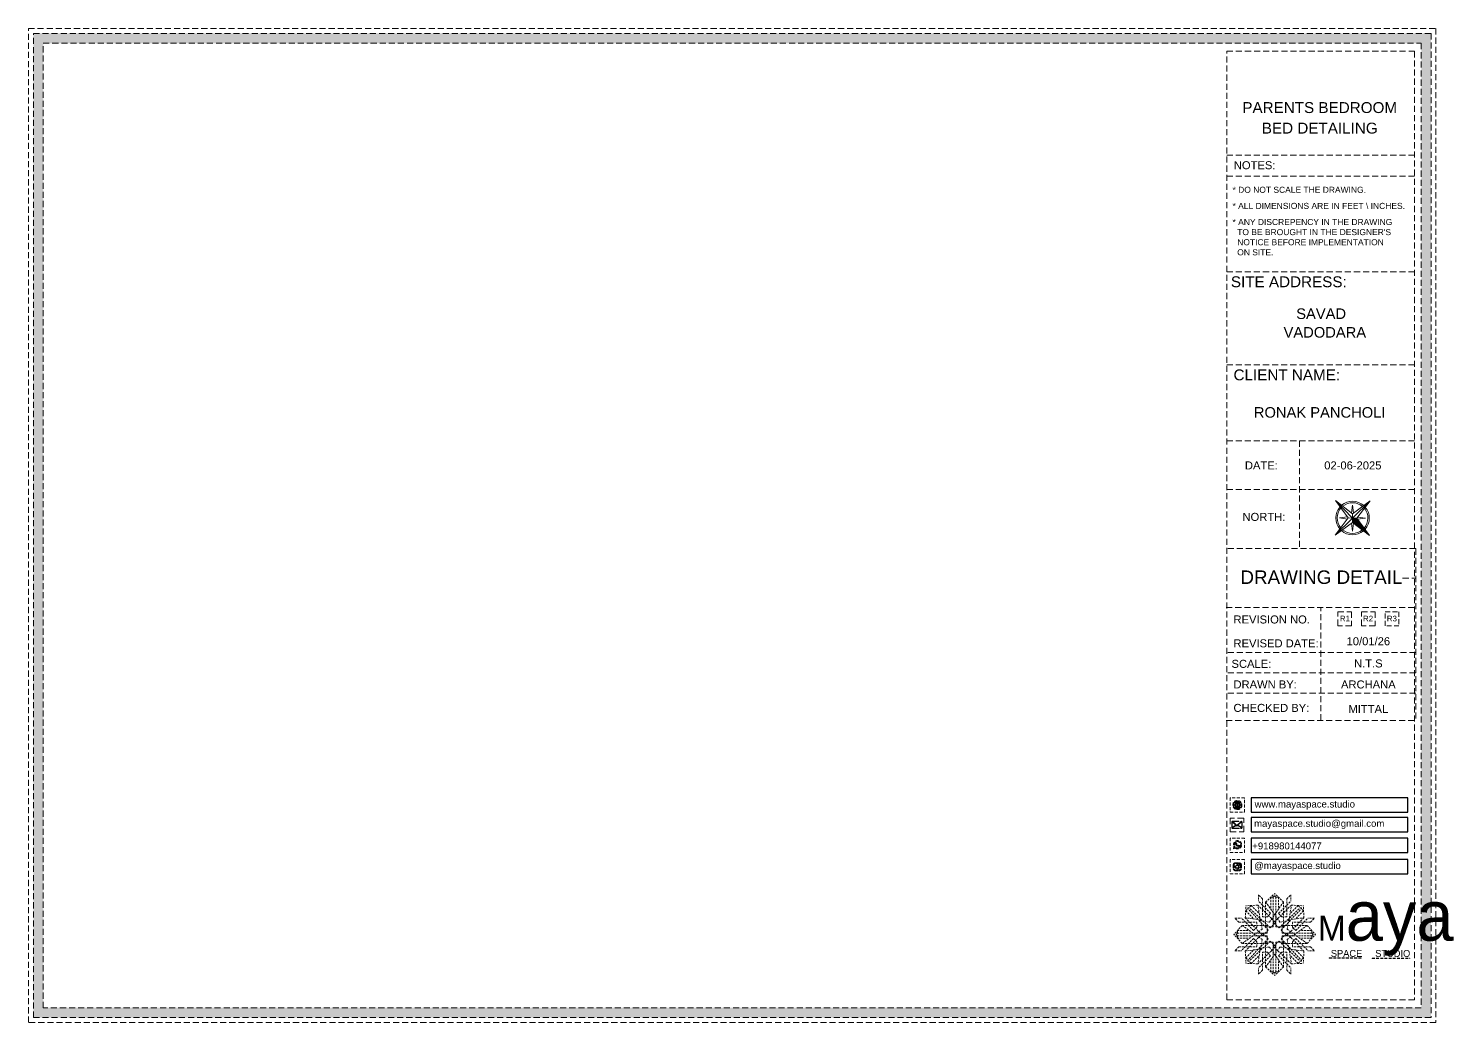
# Model space of a CAD drawing. Header units: millimetres. Extents: x 35877 to 3066687, y -650199 to -40525.
# Drawn here: x 145891.2 to 146126.2, y -179988.5 to -179824.6 of the extents above; entities that cross this region are included whole.
import ezdxf
from ezdxf.enums import TextEntityAlignment as Align

# ---------------------------------------------------------------- set-up
doc = ezdxf.new("R2010")
doc.units = ezdxf.units.MM
doc.header["$MEASUREMENT"] = 0
doc.linetypes.add('DASHEDX2', pattern=[1.5, 1, -0.5])
for name, color, linetype, lineweight in [('Dimension', 10, 'DASHEDX2', 20), ('NAME PLATE', 7, 'Continuous', 25), ('title block', 7, 'Continuous', 9)]:
    doc.layers.add(name, color=color, linetype=linetype, lineweight=lineweight)
doc.styles.add('Arial', font='arial.ttf')
doc.styles.get("Standard").update_dxf_attribs({"font": 'arial.ttf', "height": 6})

# ---------------------------------------------------------------- blocks, each defined once
blk = doc.blocks.new('FSFSF')
at = {"color": 42, "lineweight": 5, "true_color": 0xe0ac11}
for p, q in [((28600.03, 143.51), (28600.03, 140.16)), ((28602.15, 141.41), (28600.03, 143.51)), ((28603.86, 139.69), (28608.58, 144.08)), ((28607.9, 142.22), (28608.58, 142.85)), ((28613.31, 139.69), (28608.58, 144.08)), ((28609.27, 142.22), (28608.59, 142.85)), ((28615.02, 141.41), (28617.14, 143.51)), ((28617.14, 143.51), (28617.14, 140.16)), ((28593.19, 131.45), (28593.54, 137.71)), ((28593.39, 135), (28594.56, 136.12)), ((28593.39, 135), (28597.6, 130.78)), ((28599.8, 138.06), (28593.54, 137.71)), ((28595.12, 136.69), (28594.53, 136.69)), ((28594.56, 136.12), (28594.56, 136.71)), ((28605.17, 124.98), (28594.56, 136.12)), ((28596.24, 137.86), (28595.12, 136.69)), ((28606.27, 126.08), (28595.12, 136.69)), ((28596.24, 137.86), (28600.47, 133.65)), ((28601.03, 130), (28599.8, 138.06)), ((28599.8, 138.05), (28608.58, 129.56)), ((28606.47, 133.76), (28600.03, 140.16)), ((28602.15, 141.41), (28602.15, 131.95)), ((28603.86, 126.58), (28603.86, 139.69)), ((28603.86, 139.69), (28608.58, 133.02)), ((28607.9, 142.22), (28606.58, 142.22)), ((28606.58, 142.22), (28606.58, 135.84)), ((28607.9, 142.22), (28607.9, 126.58)), ((28613.31, 139.69), (28608.59, 133.02)), ((28617.37, 138.05), (28608.59, 129.56)), ((28609.27, 142.22), (28609.27, 126.58)), ((28609.27, 142.22), (28610.59, 142.22)), ((28610.59, 142.22), (28610.59, 135.84)), ((28610.7, 133.76), (28617.14, 140.16)), ((28610.9, 126.08), (28622.05, 136.69)), ((28612.02, 124.98), (28622.62, 136.12)), ((28613.31, 126.58), (28613.31, 139.69)), ((28615.02, 141.41), (28615.02, 131.95)), ((28616.14, 130), (28617.37, 138.06)), ((28620.93, 137.86), (28616.7, 133.65)), ((28617.37, 138.06), (28623.63, 137.71)), ((28623.8, 135), (28619.59, 130.78)), ((28620.93, 137.86), (28622.05, 136.69)), ((28622.05, 136.69), (28622.64, 136.69)), ((28622.62, 136.12), (28622.62, 136.71)), ((28623.8, 135), (28622.62, 136.12)), ((28624, 131.45), (28623.65, 137.71)), ((28591.56, 127.39), (28587.17, 122.66)), ((28587.73, 131.22), (28591.08, 131.22)), ((28589.84, 129.1), (28587.73, 131.22)), ((28589.84, 129.1), (28599.29, 129.1)), ((28597.49, 124.78), (28591.08, 131.22)), ((28604.66, 127.39), (28591.56, 127.39)), ((28591.56, 127.39), (28598.23, 122.67)), ((28593.19, 131.45), (28601.69, 122.67)), ((28601.25, 130.22), (28593.19, 131.45)), ((28599.29, 126.5), (28599.29, 129.1)), ((28605.86, 129.18), (28601.03, 130)), ((28602.07, 125.39), (28601.25, 130.22)), ((28604.75, 131.95), (28602.15, 131.95)), ((28603.68, 126.54), (28603.68, 127.39)), ((28604.71, 127.57), (28603.86, 127.57)), ((28604.66, 123.35), (28604.66, 127.39)), ((28604.7, 126.58), (28604.71, 127.57)), ((28606.47, 133.76), (28604.75, 131.95)), ((28605.86, 129.18), (28608.58, 133.02)), ((28606.27, 126.08), (28608.58, 128.27)), ((28607.9, 128.92), (28608.58, 129.56)), ((28607.9, 128.92), (28608.58, 128.27)), ((28611.31, 129.18), (28608.59, 133.02)), ((28609.27, 128.92), (28608.59, 129.56)), ((28609.27, 128.92), (28608.59, 128.27)), ((28610.9, 126.08), (28608.59, 128.27)), ((28610.7, 133.76), (28612.42, 131.95)), ((28611.31, 129.18), (28616.14, 130)), ((28612.42, 131.95), (28615.02, 131.95)), ((28612.46, 126.58), (28612.46, 127.57)), ((28612.46, 127.57), (28613.31, 127.57)), ((28612.52, 123.35), (28612.52, 127.39)), ((28612.52, 127.39), (28625.63, 127.39)), ((28613.51, 126.54), (28613.51, 127.39)), ((28615.12, 125.39), (28615.94, 130.22)), ((28623.99, 131.45), (28615.5, 122.67)), ((28615.94, 130.22), (28624, 131.45)), ((28627.34, 129.1), (28617.89, 129.1)), ((28617.89, 126.5), (28617.89, 129.1)), ((28625.63, 127.39), (28618.96, 122.67)), ((28619.7, 124.78), (28626.1, 131.22)), ((28625.63, 127.39), (28630.02, 122.66)), ((28629.45, 131.22), (28626.1, 131.22)), ((28627.34, 129.1), (28629.45, 131.22)), ((28591.56, 117.94), (28587.17, 122.66)), ((28589.03, 123.35), (28588.4, 122.67)), ((28589.03, 121.98), (28588.4, 122.65)), ((28589.03, 123.35), (28589.03, 124.67)), ((28589.03, 124.67), (28595.4, 124.67)), ((28589.03, 123.35), (28604.66, 123.35)), ((28589.03, 121.98), (28604.66, 121.98)), ((28589.03, 121.98), (28589.03, 120.66)), ((28589.03, 120.66), (28595.4, 120.66)), ((28597.49, 120.54), (28591.08, 114.11)), ((28591.56, 117.94), (28598.23, 122.65)), ((28593.19, 113.88), (28601.69, 122.65)), ((28605.17, 120.35), (28594.56, 109.2)), ((28597.49, 124.78), (28599.29, 126.5)), ((28597.49, 120.54), (28599.29, 118.83)), ((28602.07, 125.39), (28598.23, 122.67)), ((28602.07, 119.94), (28598.23, 122.65)), ((28602.07, 119.94), (28601.25, 115.1)), ((28602.33, 123.35), (28601.69, 122.67)), ((28602.33, 121.98), (28601.69, 122.65)), ((28602.33, 123.35), (28602.97, 122.67)), ((28602.33, 121.98), (28602.97, 122.65)), ((28605.17, 124.98), (28602.97, 122.67)), ((28605.17, 120.35), (28602.97, 122.65)), ((28604.66, 126.54), (28603.68, 126.54)), ((28607.9, 126.58), (28603.86, 126.58)), ((28604.66, 121.98), (28604.66, 117.94)), ((28609.27, 126.58), (28613.31, 126.58)), ((28612.02, 124.98), (28614.21, 122.67)), ((28612.02, 120.35), (28614.21, 122.65)), ((28612.02, 120.35), (28622.62, 109.2)), ((28612.52, 126.54), (28613.51, 126.54)), ((28628.16, 123.35), (28612.52, 123.35)), ((28612.52, 121.98), (28612.52, 117.94)), ((28628.16, 121.98), (28612.52, 121.98)), ((28614.85, 123.35), (28614.21, 122.67)), ((28614.85, 121.98), (28614.21, 122.65)), ((28614.85, 123.35), (28615.5, 122.67)), ((28614.85, 121.98), (28615.5, 122.65)), ((28615.12, 125.39), (28618.96, 122.67)), ((28615.12, 119.94), (28618.96, 122.65)), ((28615.12, 119.94), (28615.94, 115.1)), ((28623.99, 113.88), (28615.5, 122.65)), ((28619.7, 124.78), (28617.89, 126.5)), ((28619.7, 120.54), (28617.89, 118.83)), ((28625.63, 117.94), (28618.96, 122.65)), ((28619.7, 120.54), (28626.1, 114.11)), ((28628.16, 124.67), (28621.78, 124.67)), ((28628.16, 120.66), (28621.78, 120.66)), ((28625.63, 117.94), (28630.02, 122.66)), ((28628.16, 123.35), (28628.16, 124.67)), ((28628.16, 123.35), (28628.78, 122.67)), ((28628.16, 121.98), (28628.78, 122.65)), ((28628.16, 121.98), (28628.16, 120.66)), ((28589.84, 116.23), (28587.73, 114.11)), ((28587.73, 114.11), (28591.08, 114.11)), ((28589.84, 116.23), (28599.29, 116.23)), ((28604.66, 117.94), (28591.56, 117.94)), ((28601.25, 115.1), (28593.19, 113.87)), ((28593.19, 113.87), (28593.54, 107.62)), ((28593.39, 110.32), (28597.6, 114.55)), ((28606.27, 119.15), (28595.12, 108.54)), ((28599.29, 118.83), (28599.29, 116.23)), ((28599.8, 107.17), (28608.58, 115.67)), ((28601.03, 115.23), (28599.8, 107.17)), ((28605.86, 116.05), (28601.03, 115.23)), ((28602.15, 103.82), (28602.15, 113.27)), ((28604.75, 113.27), (28602.15, 113.27)), ((28604.66, 118.78), (28603.68, 118.78)), ((28603.68, 118.78), (28603.68, 117.94)), ((28607.9, 118.65), (28603.86, 118.65)), ((28603.86, 118.65), (28603.86, 105.54)), ((28604.71, 117.66), (28603.86, 117.66)), ((28604.7, 118.65), (28604.71, 117.66)), ((28606.47, 111.47), (28604.75, 113.27)), ((28605.86, 116.05), (28608.58, 112.21)), ((28606.27, 119.15), (28608.58, 116.96)), ((28607.9, 103.01), (28607.9, 118.65)), ((28607.9, 116.31), (28608.58, 116.96)), ((28607.9, 116.31), (28608.58, 115.67)), ((28610.9, 119.15), (28608.59, 116.96)), ((28609.27, 116.31), (28608.59, 116.96)), ((28609.27, 116.31), (28608.59, 115.67)), ((28611.31, 116.05), (28608.59, 112.21)), ((28617.37, 107.17), (28608.59, 115.67)), ((28609.27, 118.65), (28613.31, 118.65)), ((28609.27, 103.01), (28609.27, 118.65)), ((28610.7, 111.47), (28612.42, 113.27)), ((28610.9, 119.15), (28622.05, 108.54)), ((28611.31, 116.05), (28616.14, 115.23)), ((28612.42, 113.27), (28615.02, 113.27)), ((28612.46, 118.65), (28612.46, 117.66)), ((28612.46, 117.66), (28613.31, 117.66)), ((28612.52, 118.78), (28613.51, 118.78)), ((28612.52, 117.94), (28625.63, 117.94)), ((28613.31, 118.65), (28613.31, 105.54)), ((28613.51, 118.78), (28613.51, 117.94)), ((28615.02, 103.82), (28615.02, 113.27)), ((28615.94, 115.1), (28624, 113.87)), ((28616.14, 115.23), (28617.37, 107.17)), ((28617.89, 118.83), (28617.89, 116.23)), ((28627.34, 116.23), (28617.89, 116.23)), ((28623.8, 110.32), (28619.59, 114.55)), ((28624, 113.87), (28623.65, 107.62)), ((28629.45, 114.11), (28626.1, 114.11)), ((28627.34, 116.23), (28629.45, 114.11)), ((28593.39, 110.32), (28594.56, 109.2)), ((28599.8, 107.17), (28593.54, 107.52)), ((28595.12, 108.54), (28594.53, 108.54)), ((28594.56, 109.2), (28594.56, 108.61)), ((28596.24, 107.37), (28595.12, 108.54)), ((28596.24, 107.37), (28600.47, 111.58)), ((28606.47, 111.47), (28600.03, 105.07)), ((28600.03, 101.71), (28600.03, 105.07)), ((28603.86, 105.54), (28608.58, 112.21)), ((28603.86, 105.54), (28608.58, 101.15)), ((28606.58, 103.01), (28606.58, 109.38)), ((28613.31, 105.54), (28608.58, 101.15)), ((28613.31, 105.54), (28608.59, 112.21)), ((28610.59, 103.01), (28610.59, 109.38)), ((28610.7, 111.47), (28617.14, 105.07)), ((28620.93, 107.37), (28616.7, 111.58)), ((28617.14, 101.71), (28617.14, 105.07)), ((28617.37, 107.17), (28623.63, 107.52)), ((28620.93, 107.37), (28622.05, 108.54)), ((28622.05, 108.54), (28622.64, 108.54)), ((28623.8, 110.32), (28622.62, 109.2)), ((28622.62, 109.2), (28622.62, 108.61)), ((28602.15, 103.82), (28600.03, 101.71)), ((28607.9, 103.01), (28606.58, 103.01)), ((28607.9, 103.01), (28608.58, 102.38)), ((28609.27, 103.01), (28608.59, 102.38)), ((28609.27, 103.01), (28610.59, 103.01)), ((28615.02, 103.82), (28617.14, 101.71))]:
    blk.add_line(p, q, dxfattribs=at)
blk = doc.blocks.new('hgwg')
at = {"layer": 'Dimension', "true_color": 0xd39e00}
h = blk.add_hatch(color=42, dxfattribs=at)
h.dxf.hatch_style = 1
h.paths.add_polyline_path([(27505.71, 45.05), (27494.27, 45.05), (27494.27, 44.9), (27505.71, 44.9)])
h = blk.add_hatch(color=42, dxfattribs=at)
h.dxf.hatch_style = 1
h.paths.add_polyline_path([(27523.3, 44.9), (27509.68, 44.9), (27509.68, 44.75), (27523.3, 44.75)])
at = {"layer": 'Dimension', "color": 42, "true_color": 0xd39e00}
for p, q in [((27494.27, 45.05), (27505.71, 45.05)), ((27494.27, 44.9), (27494.27, 45.05)), ((27494.27, 44.9), (27505.71, 44.9)), ((27505.71, 45.05), (27505.71, 44.9)), ((27509.68, 44.9), (27523.3, 44.9)), ((27509.68, 44.9), (27509.68, 44.75)), ((27509.68, 44.75), (27523.3, 44.75)), ((27523.3, 44.75), (27523.3, 44.9))]:
    blk.add_line(p, q, dxfattribs=at)
at = {"layer": 'Dimension', "color": 42, "true_color": 0xd39e00, "attachment_point": 1}
for s, width, insert, char_height in [('{\\fCinzel|b0|i0|c0|p2;\\H1.5x;M\\fAmsterdam One|b0|i0|c0|p2;\\H2x;aya}', 85.3277, (27490.17, 69.17), 6), ('{\\fCinzel|b0|i0|c0|p0;SPACE     STUDIO}', 66.129, (27494.83, 47.86), 2.5)]:
    blk.add_mtext_dynamic_manual_height_columns(s, width=width, gutter_width=30, heights=[0], dxfattribs=dict(at, insert=insert, char_height=char_height))
blk = doc.blocks.new('aggerg')
at = {"layer": 'Dimension', "color": 42, "true_color": 0xd39e00}
blk.add_lwpolyline([(-1.41, 1.41), (1.41, 1.41), (1.41, -1.41), (-1.41, -1.41)], close=True, dxfattribs=at)
at = {"layer": 'NAME PLATE', "lineweight": 0, "insert": (-0.03, 0.62), "char_height": 1.151, "width": 2.2458, "attachment_point": 2, "style": 'Arial'}
blk.add_mtext('R3', dxfattribs=at)
blk = doc.blocks.new('QEGW4TG')
at = {"layer": 'Dimension', "true_color": 0x000000}
h = blk.add_hatch(color=18, dxfattribs=at)
h.dxf.hatch_style = 1
h.paths.add_polyline_path([(2.69, 1.93, 0.170513), (2.95, 1.97, 0.190337), (3.11, 2.18, 0.316231), (3.07, 2.28), (2.79, 2.37, 0.273721), (2.69, 2.34, 0.040749), (2.63, 2.27, -0.441282), (2.53, 2.25, -0.11828), (2.06, 2.64, -0.441282), (2.07, 2.74, 0.040749), (2.13, 2.81, 0.290083), (2.14, 2.92), (2.01, 3.18, 0.316231), (1.91, 3.2, 0.190337), (1.73, 3, 0.170513), (1.72, 2.74, 0.252784)], flags=0)
h.paths.add_polyline_path([(1.19, 1.98), (1.03, 1.3, 0.550912), (1.11, 1.23), (1.75, 1.39, 6.344125)])
h.paths.add_polyline_path([(1.81, 1.7), (1.4, 1.6), (1.5, 2.03, -9.071339)], flags=16)
h.paths.add_polyline_path([(3.11, 2.16, -0.17811), (2.95, 1.97, -0.170513), (2.69, 1.93, -0.252784), (1.72, 2.74, -0.170513), (1.73, 3, -0.17811), (1.89, 3.19, -0.370089), (2.01, 3.18), (2.14, 2.92, -0.307185), (2.13, 2.8, -0.041087), (2.06, 2.73, 0.321676), (2.05, 2.65, 0.126524), (2.55, 2.24, 0.312216), (2.62, 2.26, -0.041087), (2.68, 2.34, -0.290673), (2.79, 2.37), (3.07, 2.28, -0.370089)], flags=0)
h = blk.add_hatch(color=18, dxfattribs=at)
h.dxf.hatch_style = 1
h.paths.add_polyline_path([(2.79, 2.37, 0.273721), (2.69, 2.34, 0.040749), (2.63, 2.27, -0.441282), (2.53, 2.25, -0.11828), (2.06, 2.64, -0.441282), (2.07, 2.74, 0.040749), (2.13, 2.81, 0.290083), (2.14, 2.92), (2.01, 3.18, 0.316231), (1.91, 3.2, 0.190337), (1.73, 3, 0.170513), (1.72, 2.74, 0.252784), (2.69, 1.93, 0.170513), (2.95, 1.97, 0.190337), (3.11, 2.18, 0.316231), (3.07, 2.28)])
for p, q in [((1.19, 1.98), (1.03, 1.3)), ((1.1, 1.23), (1.75, 1.39)), ((1.5, 2.03), (1.4, 1.6)), ((1.4, 1.6), (1.81, 1.7)), ((2.01, 3.18), (2.14, 2.92)), ((3.07, 2.28), (2.8, 2.36))]:
    blk.add_line(p, q)
blk.add_lwpolyline([(0, 0), (4.68, 0), (4.68, 4.68), (0, 4.68)], close=True)
for centre, radius, start, end in [((1.09, 1.29), 0.0598, 164.8483, 282.1458), ((2.39, 2.56), 1.34, 241.4727, 205.6422), ((2.39, 2.56), 1.04, 235.9962, 210.8333), ((2.09, 2.87), 0.39, 159.7007, 198.4072), ((2.96, 3.23), 1.33, 201.4218, 258.1669), ((2.07, 2.87), 0.364, 118.9685, 159.3648), ((1.94, 3.12), 0.0896, 41.8985, 123.1344), ((2.11, 2.68), 0.066, 135.9932, 224.8892), ((1.67, 3.16), 0.586, 312.4617, 321.8728), ((3.12, 3.42), 1.31, 216.5455, 243.5279), ((2.05, 2.87), 0.104, 320.3924, 28.6971), ((2.57, 2.3), 0.066, 234.2482, 323.1441), ((3.11, 1.94), 0.586, 137.2645, 146.6756), ((2.76, 2.27), 0.104, 70.4402, 138.745), ((2.75, 2.31), 0.39, 260.7301, 299.4366), ((2.76, 2.29), 0.364, 299.7725, 340.1688), ((3.03, 2.2), 0.0896, 336.0029, 57.2388)]:
    blk.add_arc(centre, radius, start, end)
blk = doc.blocks.new('ASGERG')
at = {"layer": 'Dimension', "true_color": 0x000000}
h = blk.add_hatch(color=18, dxfattribs=at)
h.dxf.hatch_style = 1
h.paths.add_polyline_path([(0.99, 1.7, 0.353872), (1.69, 1.03), (2.96, 1.03, 0.353872), (3.66, 1.7), (3.66, 2.99, 0.353872), (2.96, 3.67), (1.69, 3.67, 0.353872), (0.99, 2.99)])
h.paths.add_polyline_path([(1.27, 2.97, -0.353872), (1.72, 3.4), (2.94, 3.4, -0.353872), (3.38, 2.97), (3.38, 1.72, -0.353872), (2.94, 1.3), (1.72, 1.3, -0.353872), (1.27, 1.72)], flags=16)
h.paths.add_polyline_path([(3.02, 2.35, -1), (1.64, 2.35, -1)], flags=0)
h.paths.add_polyline_path([(2.74, 2.35, -1), (1.92, 2.35, -1)], flags=0)
h.paths.add_polyline_path([(2.86, 3.02, -1), (3.19, 3.02, -1)], flags=0)
h.paths.add_polyline_path([(1.64, 2.35, 1), (3.02, 2.35, 1)], flags=0)
h = blk.add_hatch(color=18, dxfattribs=at)
h.dxf.hatch_style = 1
h.paths.add_polyline_path([(1.64, 2.35, 1), (3.02, 2.35, 1)])
h.paths.add_polyline_path([(2.74, 2.35, -1), (1.92, 2.35, -1)], flags=16)
h = blk.add_hatch(color=18, dxfattribs=at)
h.dxf.hatch_style = 1
h.paths.add_polyline_path([(3.19, 3.02, 1), (2.86, 3.02, 1)])
for p, q in [((0.99, 2.99), (0.99, 1.7)), ((1.27, 2.97), (1.27, 1.72)), ((1.69, 3.67), (2.96, 3.67)), ((1.69, 1.03), (2.96, 1.03)), ((2.94, 3.4), (1.72, 3.4)), ((2.94, 1.3), (1.72, 1.3)), ((3.38, 2.97), (3.38, 1.72)), ((3.66, 2.99), (3.66, 1.7))]:
    blk.add_line(p, q)
blk.add_lwpolyline([(0, 0), (4.68, 0), (4.68, 4.68), (0, 4.68)], close=True)
for centre, radius in [((2.33, 2.35), 0.694), ((2.33, 2.35), 0.414), ((3.02, 3.02), 0.168)]:
    blk.add_circle(centre, radius)
for centre, radius, start, end in [((1.76, 2.89), 0.778, 94.8631, 172.8127), ((1.76, 1.8), 0.778, 187.1873, 265.1369), ((1.76, 2.91), 0.491, 94.8631, 172.8127), ((1.76, 1.78), 0.491, 187.1873, 265.1369), ((2.9, 2.91), 0.491, 7.1873, 85.1369), ((2.9, 1.78), 0.491, 274.8631, 352.8127), ((2.89, 2.89), 0.778, 7.1873, 85.1369), ((2.89, 1.8), 0.778, 274.8631, 352.8127)]:
    blk.add_arc(centre, radius, start, end)
blk = doc.blocks.new('DTGWEGEARG')
at = {"layer": 'Dimension', "true_color": 0x000000}
h = blk.add_hatch(color=18, dxfattribs=at)
h.dxf.hatch_style = 1
h.paths.add_polyline_path([(3.83, 2.34, 1), (0.85, 2.34, 1)])
h.paths.add_polyline_path([(2.51, 1.01, 0.105795), (2.96, 1.58, -0.055205), (3.3, 1.41, -0.169822)], flags=16)
h.paths.add_polyline_path([(2.41, 1.12), (2.41, 1.69, -0.058279), (2.81, 1.63, -0.103353)], flags=16)
h.paths.add_polyline_path([(2.26, 1.13, -0.101741), (1.87, 1.63, -0.057171), (2.26, 1.69)], flags=16)
h.paths.add_polyline_path([(2.17, 1.01, -0.169822), (1.38, 1.41, -0.055205), (1.72, 1.58, 0.105795)], flags=16)
h.paths.add_polyline_path([(3.02, 1.72, 0.081336), (3.13, 2.27), (3.68, 2.27, -0.152069), (3.4, 1.52, 0.05687)], flags=16)
h.paths.add_polyline_path([(2.87, 1.77, 0.061945), (2.41, 1.84), (2.41, 2.27), (2.98, 2.27, -0.081344)], flags=16)
h.paths.add_polyline_path([(2.26, 1.84, 0.060923), (1.8, 1.77, -0.081344), (1.7, 2.27), (2.26, 2.27)], flags=16)
h.paths.add_polyline_path([(1.66, 1.72, 0.05687), (1.28, 1.52, -0.152069), (1, 2.27), (1.55, 2.27, 0.081336)], flags=16)
h.paths.add_polyline_path([(2.41, 2.42), (2.41, 2.83, 0.061945), (2.87, 2.91, -0.080009), (2.98, 2.42)], flags=16)
h.paths.add_polyline_path([(3.13, 2.42, 0.080116), (3.02, 2.96, 0.05687), (3.4, 3.16, 0.028258), (3.3, 3.27, -0.055205), (2.96, 3.1, 0.105795), (2.51, 3.67, -0.36029), (3.68, 2.42)], flags=16)
h.paths.add_polyline_path([(2.26, 2.42), (1.7, 2.42, -0.080009), (1.8, 2.91, 0.060923), (2.26, 2.84)], flags=16)
h.paths.add_polyline_path([(1.55, 2.42), (1, 2.42, -0.150466), (1.28, 3.16, 0.05687), (1.66, 2.96, 0.080116)], flags=16)
h.paths.add_polyline_path([(2.41, 2.98), (2.41, 3.56, -0.103353), (2.81, 3.05, -0.058279)], flags=16)
h.paths.add_polyline_path([(2.26, 2.99, -0.057171), (1.87, 3.05, -0.101741), (2.26, 3.55)], flags=16)
h.paths.add_polyline_path([(1.72, 3.1, -0.055205), (1.38, 3.27, -0.169822), (2.17, 3.67, 0.105795)], flags=16)
blk.add_lwpolyline([(0, 0), (4.68, 0), (4.68, 4.68), (0, 4.68)], close=True)
at = {"layer": 'Dimension', "color": 18, "true_color": 0x000000}
for p, q in [((1, 2.42), (1.55, 2.42)), ((1, 2.27), (1.55, 2.27)), ((1.7, 2.42), (2.26, 2.42)), ((1.7, 2.27), (2.26, 2.27)), ((2.26, 3.55), (2.26, 2.99)), ((2.26, 2.84), (2.26, 2.42)), ((2.26, 2.27), (2.26, 1.84)), ((2.26, 1.69), (2.26, 1.13)), ((2.41, 3.56), (2.41, 2.98)), ((2.41, 2.83), (2.41, 2.42)), ((2.41, 2.42), (2.98, 2.42)), ((2.41, 2.27), (2.98, 2.27)), ((2.41, 2.27), (2.41, 1.84)), ((2.41, 1.69), (2.41, 1.12)), ((3.13, 2.42), (3.68, 2.42)), ((3.13, 2.27), (3.68, 2.27))]:
    blk.add_line(p, q, dxfattribs=at)
blk.add_circle((2.34, 2.34), 1.49, dxfattribs=at)
for centre, radius, start, end in [((2.34, 2.34), 1.34, 142.3819, 176.6093), ((2.34, 2.34), 1.34, 183.0315, 217.6181), ((2.34, 4.74), 1.9, 236.1399, 249.1595), ((2.34, -0.06), 1.9, 110.8405, 123.8601), ((2.34, 2.34), 1.34, 97.3549, 135.9073), ((2.34, 4.74), 1.75, 236.7417, 249.3811), ((2.34, -0.06), 1.75, 110.6189, 123.2583), ((2.34, 2.34), 1.34, 224.0927, 262.6451), ((3.28, 2.34), 1.73, 159.0567, 177.3789), ((3.28, 2.34), 1.73, 182.3435, 200.9433), ((3.28, 2.34), 1.58, 158.8325, 177.1302), ((3.28, 2.34), 1.58, 182.5658, 201.1675), ((3.28, 2.34), 1.73, 129.9301, 154.0867), ((3.28, 2.34), 1.73, 205.9133, 230.0699), ((2.34, 4.74), 1.9, 253.6799, 267.6253), ((2.34, -0.06), 1.9, 92.3747, 106.3201), ((3.28, 2.34), 1.58, 130.1073, 153.3446), ((2.34, 4.74), 1.75, 254.3336, 267.422), ((2.34, -0.06), 1.75, 92.578, 105.6664), ((3.28, 2.34), 1.58, 206.6554, 229.8927), ((1.4, 2.34), 1.58, 26.6554, 50.2584), ((2.34, 4.74), 1.75, 272.3248, 285.6664), ((2.34, 4.74), 1.9, 272.1415, 286.3201), ((2.34, -0.06), 1.9, 73.6799, 87.8585), ((2.34, -0.06), 1.75, 74.3336, 87.6752), ((1.4, 2.34), 1.58, 309.7416, 333.3446), ((2.34, 2.34), 1.34, 3.3907, 82.6451), ((1.4, 2.34), 1.73, 25.9133, 50.0699), ((1.4, 2.34), 1.73, 309.9301, 334.0867), ((2.34, 2.34), 1.34, 277.3549, 315.9073), ((1.4, 2.34), 1.58, 2.8698, 21.1675), ((1.4, 2.34), 1.58, 338.8325, 357.4342), ((2.34, 4.74), 1.75, 290.6189, 303.2583), ((2.34, -0.06), 1.75, 56.7417, 69.3811), ((2.34, 4.74), 1.9, 290.8405, 303.8601), ((1.4, 2.34), 1.73, 2.6211, 20.9433), ((1.4, 2.34), 1.73, 339.0567, 357.6565), ((2.34, -0.06), 1.9, 56.1399, 69.1595), ((2.34, 2.34), 1.34, 322.3819, 356.9685)]:
    blk.add_arc(centre, radius, start, end, dxfattribs=at)
blk = doc.blocks.new('4t')
at = {"transparency": 33554607}
h = blk.add_hatch(color=1, dxfattribs=at)
h.dxf.hatch_style = 1
h.paths.add_polyline_path([(45531.3, -35822.3), (45529.2, -35821.8), (45528.1, -35837)])
h = blk.add_hatch(color=1, dxfattribs=at)
h.dxf.hatch_style = 1
h.paths.add_polyline_path([(45533.4, -35822.8), (45531.3, -35822.3), (45528.1, -35837)])
h = blk.add_hatch(color=1, dxfattribs=at)
h.dxf.hatch_style = 1
h.paths.add_polyline_path([(45531.8, -35820.2), (45529.2, -35821.8), (45531.3, -35822.3)])
h = blk.add_hatch(color=1, dxfattribs=at)
h.dxf.hatch_style = 1
h.paths.add_polyline_path([(45531.8, -35820.2), (45531.3, -35822.3), (45533.4, -35822.8)])
at = {"layer": 'title block', "color": 7, "lineweight": 9}
for p, q in [((45535.5, -35803.4), (45530.2, -35817.6)), ((45535.5, -35803.4), (45531.8, -35820.2)), ((45534.4, -35818.5), (45535.5, -35803.4)), ((45530.5, -35816.7), (45526.9, -35812.5)), ((45526.9, -35812.5), (45529.2, -35817.5)), ((45530.2, -35817.6), (45515, -35816.5)), ((45515, -35816.5), (45529.2, -35821.8)), ((45515, -35816.5), (45531.8, -35820.2)), ((45528.3, -35821.5), (45524.1, -35825.1)), ((45524.1, -35825.1), (45529.2, -35822.8)), ((45531.8, -35820.2), (45528.1, -35837)), ((45529.2, -35821.8), (45528.1, -35837)), ((45528.1, -35837), (45533.4, -35822.8)), ((45531.8, -35820.2), (45529.2, -35821.8)), ((45531.8, -35820.2), (45530.2, -35817.6)), ((45534.4, -35818.5), (45531.8, -35820.2)), ((45533.4, -35822.8), (45531.8, -35820.2)), ((45531.8, -35820.2), (45548.6, -35823.9)), ((45533.4, -35822.8), (45548.6, -35823.9)), ((45539.5, -35815.3), (45534.4, -35817.6)), ((45548.6, -35823.9), (45534.4, -35818.5)), ((45536.7, -35827.9), (45534.4, -35822.8)), ((45535.3, -35818.9), (45539.5, -35815.3)), ((45533.1, -35823.7), (45536.7, -35827.9))]:
    blk.add_line(p, q, dxfattribs=at)
for radius, start, end in [(11.8, 81.36, 163.7665), (10.8, 82.4286, 162.6979), (10.8, 352.4286, 72.6979), (11.8, 351.36, 73.7665), (11.8, 171.36, 253.7665), (10.8, 172.4286, 252.6979), (11.8, 261.36, 343.7665), (10.8, 262.4286, 342.6979)]:
    blk.add_arc((45531.8, -35820.2), radius, start, end, dxfattribs=at)

msp = doc.modelspace()

# ---------------------------------------------------------------- hatches: boundary and pattern name
at = {"layer": 'Dimension', "true_color": 0xd39e00, "transparency": 33554687}
h = msp.add_hatch(color=42, dxfattribs=at)
h.paths.add_polyline_path([(145892.0051, -179825.4275), (145892.0051, -179987.6684), (146122.5016, -179987.6684), (146122.5016, -179825.4275)])
h.paths.add_polyline_path([(145893.6227, -179827.0452), (146120.8839, -179827.0452), (146120.8839, -179986.0507), (145893.6227, -179986.0507)], flags=16)
at = {"layer": 'Dimension', "true_color": 0x000000, "transparency": 33554687}
h = msp.add_hatch(color=18, dxfattribs=at)
h.dxf.hatch_style = 1
h.paths.add_polyline_path([(146091.1691, -179956.5004, 0.41421356), (146091.3409, -179956.3286), (146091.3409, -179955.4699, 0.41421356), (146091.1691, -179955.2981), (146089.8046, -179955.2981, 0.41421356), (146089.6328, -179955.4699), (146089.6328, -179956.3286, 0.41421356), (146089.8046, -179956.5004)])
h.paths.add_polyline_path([(146090.6135, -179955.983), (146091.245, -179956.4046, -0.19891237), (146091.1691, -179956.436), (146089.8046, -179956.436, -0.19891237), (146089.7287, -179956.4046), (146090.3602, -179955.983), (146090.4868, -179956.1015)], flags=16)
h.paths.add_polyline_path([(146090.4868, -179956.0133), (146089.7922, -179955.3632, -0.02878333), (146089.8046, -179955.3625), (146091.1691, -179955.3625, -0.02878333), (146091.1814, -179955.3632)], flags=16)
h.paths.add_polyline_path([(146090.6618, -179955.9378), (146091.244, -179955.3929, -0.20248192), (146091.2765, -179955.4699), (146091.2765, -179956.3286, -0.04307597), (146091.2749, -179956.347)], flags=16)
h.paths.add_polyline_path([(146090.3119, -179955.9378), (146089.6988, -179956.347, -0.04307597), (146089.6972, -179956.3286), (146089.6972, -179955.4699, -0.20248192), (146089.7297, -179955.3929)], flags=16)

# ---------------------------------------------------------------- linework, layer by layer
at = {"color": 18, "true_color": 0x000000, "transparency": 33554687, "elevation": 3.8311}
for points in [[(146092.8268, -179953.8102), (146118.6537, -179953.8102), (146118.6537, -179951.4498), (146092.8268, -179951.4498)], [(146092.8268, -179957.0321), (146118.6537, -179957.0321), (146118.6537, -179954.6716), (146092.8268, -179954.6716)], [(146092.8388, -179960.4686), (146118.6537, -179960.4686), (146118.6537, -179958.1081), (146092.8388, -179958.1081)], [(146092.8268, -179963.9873), (146118.6537, -179963.9873), (146118.6537, -179961.6268), (146092.8268, -179961.6268)]]:
    msp.add_lwpolyline(points, close=True, dxfattribs=at)
at = {"layer": 'Dimension', "color": 42, "true_color": 0xd39e00, "transparency": 33554687}
for p, q in [((146119.7888, -179845.4903, 3.8311), (146088.8168, -179845.4903, 3.8311)), ((146119.7888, -179848.9795, 3.8311), (146088.8168, -179848.9795, 3.8311)), ((146119.7888, -179864.7208, 3.8311), (146088.8168, -179864.7208, 3.8311)), ((146119.7888, -179880.0726, 3.8311), (146088.8168, -179880.0726, 3.8311)), ((146119.7888, -179892.5816, 3.8311), (146088.8168, -179892.5816, 3.8311)), ((146100.8002, -179892.5816, 3.8311), (146100.8002, -179910.3624, 3.8311)), ((146119.7888, -179900.6301, 3.8311), (146088.8168, -179900.6301, 3.8311)), ((146119.9764, -179910.3624, 3.8311), (146088.7211, -179910.3624, 3.8311)), ((146119.9764, -179910.3624, 3.8311), (146119.9764, -179938.6716, 3.8311)), ((146117.8205, -179915.2154, 3.8311), (146119.9764, -179915.2154, 3.8311)), ((146088.7211, -179920.0684, 3.8311), (146119.9764, -179920.0684, 3.8311)), ((146104.3487, -179938.6716, 3.8311), (146104.3487, -179920.0684, 3.8311)), ((146119.9764, -179927.5097, 3.8311), (146088.7211, -179927.5097, 3.8311)), ((146119.9764, -179930.861, 3.8311), (146088.7211, -179930.861, 3.8311)), ((146119.9764, -179934.2123, 3.8311), (146088.7211, -179934.2123, 3.8311)), ((146088.7211, -179938.6716, 3.8311), (146119.9764, -179938.6716, 3.8311))]:
    msp.add_line(p, q, dxfattribs=at)
at = {"layer": 'Dimension', "color": 18, "true_color": 0x000000, "transparency": 33554687}
for p, q in [((146089.6328, -179955.4699, 3.8311), (146089.6328, -179956.3286, 3.8311)), ((146089.6972, -179955.4699, 3.8311), (146089.6972, -179956.3286, 3.8311)), ((146089.6988, -179956.347, 3.8311), (146090.3119, -179955.9378, 3.8311)), ((146089.7287, -179956.4046, 3.8311), (146090.3602, -179955.983, 3.8311)), ((146089.7297, -179955.3929, 3.8311), (146090.3119, -179955.9378, 3.8311)), ((146089.7922, -179955.3632, 3.8311), (146090.4868, -179956.0133, 3.8311)), ((146089.8046, -179955.2981, 3.8311), (146091.1691, -179955.2981, 3.8311)), ((146089.8046, -179955.3625, 3.8311), (146091.1691, -179955.3625, 3.8311)), ((146089.8046, -179956.436, 3.8311), (146091.1691, -179956.436, 3.8311)), ((146089.8046, -179956.5004, 3.8311), (146091.1691, -179956.5004, 3.8311)), ((146090.3602, -179955.983, 3.8311), (146090.4868, -179956.1015, 3.8311)), ((146090.4868, -179956.0133, 3.8311), (146091.1814, -179955.3632, 3.8311)), ((146090.4868, -179956.1015, 3.8311), (146090.6135, -179955.983, 3.8311)), ((146091.245, -179956.4046, 3.8311), (146090.6135, -179955.983, 3.8311)), ((146090.6618, -179955.9378, 3.8311), (146091.244, -179955.3929, 3.8311)), ((146091.2749, -179956.347, 3.8311), (146090.6618, -179955.9378, 3.8311)), ((146091.2765, -179955.4699, 3.8311), (146091.2765, -179956.3286, 3.8311)), ((146091.3409, -179955.4699, 3.8311), (146091.3409, -179956.3286, 3.8311))]:
    msp.add_line(p, q, dxfattribs=at)
at = {"layer": 'Dimension', "color": 42, "true_color": 0xd39e00, "transparency": 33554687, "elevation": 3.8311}
for points in [[(145891.1962, -179824.6187), (146123.3104, -179824.6187), (146123.3104, -179988.4772), (145891.1962, -179988.4772)], [(145892.0051, -179825.4275), (146122.5016, -179825.4275), (146122.5016, -179987.6684), (145892.0051, -179987.6684)], [(145893.6227, -179827.0452), (146120.8839, -179827.0452), (146120.8839, -179986.0507), (145893.6227, -179986.0507)], [(146088.8168, -179984.7193), (146088.8168, -179828.3766), (146119.7888, -179828.3766), (146119.7888, -179984.7193)], [(146107.1153, -179920.7883), (146109.396, -179920.7883), (146109.396, -179923.0691), (146107.1153, -179923.0691)], [(146111.0222, -179920.7883), (146113.303, -179920.7883), (146113.303, -179923.0691), (146111.0222, -179923.0691)]]:
    msp.add_lwpolyline(points, close=True, dxfattribs=at)
at = {"layer": 'Dimension', "transparency": 33554687, "elevation": 3.8311}
msp.add_lwpolyline([(146089.3632, -179957.0498), (146091.608, -179957.0498), (146091.608, -179954.805), (146089.3632, -179954.805)], close=True, dxfattribs=at)
at = {"layer": 'Dimension', "color": 18, "true_color": 0x000000, "transparency": 33554687}
for centre, radius, start, end in [((146089.8046, -179955.4699, 3.8311), 0.1718, 90, 180), ((146089.8046, -179956.3286, 3.8311), 0.1718, 180, 270), ((146089.8046, -179955.4699, 3.8311), 0.1073, 134.21354, 180), ((146089.8046, -179956.3286, 3.8311), 0.1073, 180, 189.86619), ((146089.8046, -179956.3286, 3.8311), 0.1073, 224.999954, 270), ((146089.8046, -179955.4699, 3.8311), 0.1073, 90, 96.594811), ((146091.1691, -179955.4699, 3.8311), 0.1718, 0, 90), ((146091.1691, -179955.4699, 3.8311), 0.1073, 83.405189, 90), ((146091.1691, -179956.3286, 3.8311), 0.1718, 270, 0), ((146091.1691, -179956.3286, 3.8311), 0.1073, 270, 315.000046), ((146091.1691, -179955.4699, 3.8311), 0.1073, 0, 45.78646), ((146091.1691, -179956.3286, 3.8311), 0.1073, 350.13381, 0)]:
    msp.add_arc(centre, radius, start, end, dxfattribs=at)

# ---------------------------------------------------------------- block references
at = {"transparency": 33554687, "xscale": -0.2343306265509792, "yscale": 0.2343306265509792, "zscale": 0.2343306265509792, "rotation": 31.93972284097249}
msp.add_blockref('4t', (150723.2164, -167137.8781, 3.8311), dxfattribs=at)
at = {"layer": 'Dimension', "transparency": 33554687, "xscale": 0.504607266170902, "yscale": 0.504607266170902, "zscale": 0.504607266170902}
msp.add_blockref('DTGWEGEARG', (146089.3756, -179953.8102, 3.8311), dxfattribs=at)
at = {"layer": 'Dimension', "color": 42, "true_color": 0xd39e00, "transparency": 33554687}
for name, p, xscale, yscale, zscale in [('QEGW4TG', (146089.3876, -179960.4686, 3.8311), 0.504607266170902, 0.504607266170902, 0.504607266170902), ('ASGERG', (146089.3756, -179963.9873, 3.8311), 0.504607266170902, 0.504607266170902, 0.504607266170902), ('FSFSF', (137115.5883, -180012.4665, 3.8311), 0.3139309423303701, 0.3139309423303701, 0.3139309423303701), ('hgwg', (133509.6989, -179998.4501, 3.8311), 0.4581323722881619, 0.4581323722881619, 0.4581323722881619)]:
    msp.add_blockref(name, p, dxfattribs=dict(at, xscale=xscale, yscale=yscale, zscale=zscale))
at = {"layer": 'NAME PLATE', "transparency": 33554687, "xscale": 0.8088348845754897, "yscale": 0.8088348845754897, "zscale": 0.8088348845754897}
msp.add_blockref('aggerg', (146116.0695, -179921.9287, 3.8311), dxfattribs=at)

# ---------------------------------------------------------------- texts
at = {"color": 18, "true_color": 0x000000, "transparency": 33554687, "char_height": 1.128283, "attachment_point": 1}
for s, width, gutter_width, insert in [('www.mayaspace.studio', 7.576935, 6.3379, (146093.4094, -179951.9107, 3.8311)), ('mayaspace.studio@gmail.com', 4.727017, 3.954, (146093.3196, -179955.0937, 3.8311)), ('+918980144077', 18.433163, 3.954, (146093.0276, -179958.8053, 3.8311)), ('@mayaspace.studio', 4.727017, 3.954, (146093.3196, -179962.0489, 3.8311))]:
    msp.add_mtext_dynamic_manual_height_columns(s, width=width, gutter_width=gutter_width, heights=[0], dxfattribs=dict(at, insert=insert))
at = {"layer": 'NAME PLATE', "transparency": 33554687, "style": 'Arial'}
for s, height, p in [('PARENTS BEDROOM', 1.796813, (146104.1403, -179838.5508, 3.8311)), ('BED DETAILING', 1.796813, (146104.1481, -179841.9394, 3.8311)), ('NOTES:', 1.32022, (146093.4112, -179847.8179, 3.8311)), ('SITE ADDRESS:', 1.796813, (146099.0453, -179867.2664, 3.8311)), (' SAVAD ', 1.73696, (146104.3786, -179872.5011, 3.7488)), ('VADODARA', 1.73696, (146104.9878, -179875.573, 3.7488)), ('CLIENT NAME:', 1.796813, (146098.7178, -179882.6182, 3.8311)), ('RONAK PANCHOLI    ', 1.736955, (146105.4822, -179888.7713, 3.7488)), ('DATE:', 1.32022, (146094.5184, -179897.3016, 3.8311)), ('02-06-2025', 1.32022, (146109.6061, -179897.3016, 3.8311)), ('NORTH:', 1.32022, (146094.9398, -179905.7891, 3.8311)), ('DRAWING DETAIL', 2.221445, (146104.422, -179916.179, 3.8311)), ('REVISION NO.', 1.32022, (146096.2232, -179922.6996, 3.8311)), ('REVISED DATE: ', 1.32022, (146097.1971, -179926.6359, 3.8311)), ('SCALE:', 1.32022, (146092.8802, -179930.0125, 3.8311)), ('DRAWN BY:', 1.32022, (146095.1466, -179933.4051, 3.8311)), ('ARCHANA', 1.32022, (146112.1626, -179933.4102, 3.8311)), ('CHECKED BY:', 1.32022, (146096.1723, -179937.2782, 3.8311)), ('MITTAL', 1.32022, (146112.1626, -179937.4535, 3.8311))]:
    msp.add_text(s, height=height, dxfattribs=at).set_placement(p, align=Align.CENTER)
for s, p in [('R1', (146107.4648, -179922.3585, 3.8311)), ('R2', (146111.2867, -179922.3585, 3.8311))]:
    msp.add_text(s, height=0.9307, dxfattribs=at).set_placement(p)
at = {"layer": 'NAME PLATE', "transparency": 33554687, "char_height": 0.99852, "width": 38.57803, "attachment_point": 1, "style": 'Arial'}
for s, insert in [('* DO NOT SCALE THE DRAWING.', (146089.7627, -179850.7074, 3.8311)), ('* ALL DIMENSIONS ARE IN FEET \\\\ INCHES.', (146089.7627, -179853.3626, 3.8311)), ("* ANY DISCREPENCY IN THE DRAWING \\P  TO BE BROUGHT IN THE DESIGNER'S\\P  NOTICE BEFORE IMPLEMENTATION \\P  ON SITE.", (146089.7627, -179856.0179, 3.8311))]:
    msp.add_mtext(s, dxfattribs=dict(at, insert=insert))
at = {"layer": 'NAME PLATE', "lineweight": 0, "transparency": 33554687, "char_height": 1.32022, "attachment_point": 2, "style": 'Arial'}
for s, insert, width in [('10/01/26', (146112.1626, -179924.9716, 3.8311), 11.441229), ('N.T.S', (146112.1626, -179928.6262, 3.8311), 2.576711)]:
    msp.add_mtext(s, dxfattribs=dict(at, insert=insert, width=width))

doc.saveas('drawing.dxf')
